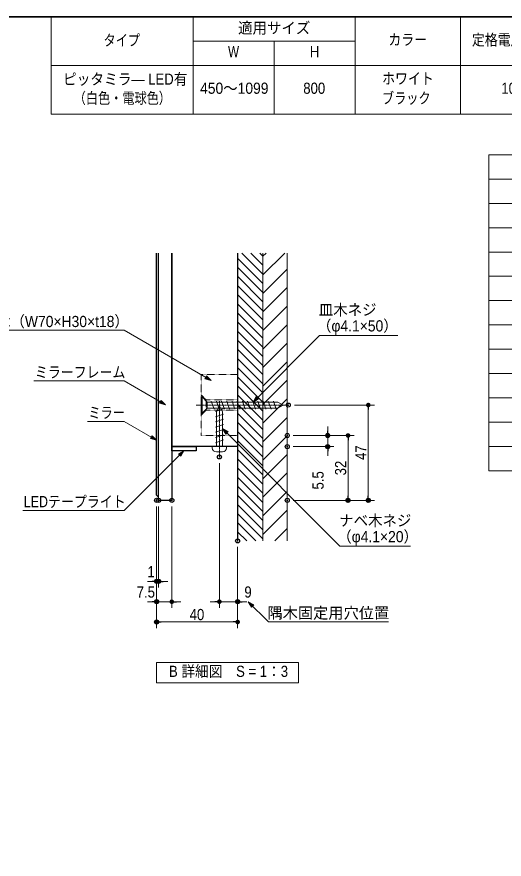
# Model space of a CAD drawing. Units: millimetres, scale not verified, with parts at other scales. Extents: x -4547 to 4547, y -2284 to 2284.
# Drawn here: x -736 to 467, y 0 to 2078 of the extents above; entities that cross this region are included whole.
import ezdxf
from ezdxf.enums import TextEntityAlignment as Align

# ---------------------------------------------------------------- set-up
doc = ezdxf.new("R2010")
doc.units = ezdxf.units.MM
doc.header["$LTSCALE"] = 20
doc.header["$PDMODE"] = 32
doc.header["$PDSIZE"] = 10
doc.linetypes.add('USER1', pattern=[0.8, 0.5, -0.3])
doc.linetypes.add('USER2', pattern=[2.91, 1.76, -0.4, 0.35, -0.4])
for name, color, linetype, lineweight in [('0-0_1図面枠', 7, 'Continuous', 20), ('0-1_3一般', 7, 'Continuous', 15), ('0-2_2寸法-1', 7, 'Continuous', 15), ('0-3_0', 7, 'Continuous', 25), ('0-5_2寸法-2', 7, 'Continuous', 15), ('0-6_2寸法-3', 7, 'Continuous', 15)]:
    doc.layers.add(name, color=color, linetype=linetype, lineweight=lineweight)
doc.layers.add('0-4_Defpoints', color=7, linetype='Continuous')
doc.styles.add('ＭＳ Ｐゴシック', font='')
doc.styles.get('ＭＳ Ｐゴシック').set_extended_font_data('MS PGothic')

# ---------------------------------------------------------------- blocks, each defined once
blk = doc.blocks.new('グループ-61')
at = {"layer": '0-1_3一般', "linetype": 'USER2'}
blk.add_line((22100, 22600), (22100, 19840), dxfattribs=at)
at = {"layer": '0-1_3一般'}
for p, q in [((22300, 22214.3), (21900, 22077.9)), ((22100, 22350), (21950, 22090.2)), ((21950, 20350), (21950, 22090.2)), ((22100, 22350), (22250, 22090.2)), ((22250, 20350), (22250, 22090.2)), ((22300, 21958.7), (21900, 21822.3)), ((22300, 21703.1), (21900, 21566.7)), ((22300, 21447.4), (21900, 21311)), ((22300, 21191.8), (21900, 21055.4)), ((22300, 20936.2), (21900, 20799.8)), ((22300, 20680.6), (21900, 20544.2)), ((21750, 20350), (22450, 20350)), ((21750, 20300), (21750, 20350)), ((21750, 20350), (21750, 20290)), ((21950, 20090), (22260, 20090)), ((22450, 20350), (22450, 20290))]:
    blk.add_line(p, q, dxfattribs=at)
for centre, start, end in [((21950, 20290), 180, 270), ((22250, 20290), 270, 0)]:
    blk.add_arc(centre, 200, start, end, dxfattribs=at)
blk = doc.blocks.new('グループ-62')
at = {"layer": '0-1_3一般'}
for p, q in [((21200, 22800), (21250, 22800)), ((21200, 22800), (21200, 22000)), ((21250, 22800), (21250, 22000)), ((21250, 22800), (21500, 22550)), ((21500, 22550), (24990.2, 22550)), ((21836.2, 22200), (21699.8, 22600)), ((22091.8, 22200), (21955.4, 22600)), ((22347.4, 22200), (22211, 22600)), ((22603.1, 22200), (22466.7, 22600)), ((22858.7, 22200), (22722.3, 22600)), ((23114.3, 22200), (22977.9, 22600)), ((23369.9, 22200), (23233.5, 22600)), ((23625.5, 22200), (23489.1, 22600)), ((23881.1, 22200), (23744.7, 22600)), ((24136.7, 22200), (24000.4, 22600)), ((24392.4, 22200), (24256, 22600)), ((24648, 22200), (24511.6, 22600)), ((24903.6, 22200), (24767.2, 22600)), ((25250, 22400), (24990.2, 22550)), ((21500, 22250), (24990.2, 22250)), ((25250, 22400), (24990.2, 22250)), ((21200, 22000), (21250, 22000))]:
    blk.add_line(p, q, dxfattribs=at)
at = {"layer": '0-1_3一般', "linetype": 'USER2'}
blk.add_line((20950, 22400), (25500, 22400), dxfattribs=at)
at = {"layer": '0-1_3一般'}
blk.add_lwpolyline([(21250, 22000), (21500, 22250), (21500, 22550)], dxfattribs=at)
blk = doc.blocks.new('グループ-63')
at = {"layer": '0-1_3一般', "linetype": 'USER1'}
blk.add_line((21450, 22650), (23000, 22650), dxfattribs=at)
blk.add_lwpolyline([(21200, 23900), (23000, 23900), (23000, 20900), (21200, 20900)], close=True, dxfattribs=at)
for points in [[(21200, 22900), (21450, 22650), (21450, 22150)], [(21200, 21900), (21450, 22150), (23000, 22150)]]:
    blk.add_lwpolyline(points, dxfattribs=at)
blk = doc.blocks.new('グループ-64')
at = {"layer": '0-1_3一般', "lineweight": 30}
blk.add_line((23000, 29900), (23000, 15700), dxfattribs=at)
at = {"layer": '0-1_3一般'}
for p, q in [((23000, 29650), (24250, 28400)), ((23200, 29900), (24250, 28850)), ((23650, 29900), (24250, 29300)), ((24100, 29900), (24250, 29750)), ((24250, 29900), (24250, 15700)), ((25450, 29900), (25450, 15700)), ((23000, 29200), (24250, 27950)), ((23000, 28750), (24250, 27500)), ((23000, 28300), (24250, 27050)), ((23000, 27850), (24250, 26600)), ((23000, 27400), (24250, 26150)), ((23000, 26950), (24250, 25700)), ((23000, 26500), (24250, 25250)), ((23000, 26050), (24250, 24800)), ((23000, 25600), (24250, 24350)), ((23000, 25150), (24250, 23900)), ((23000, 24700), (24250, 23450)), ((23000, 24250), (24250, 23000)), ((23000, 23800), (24250, 22550)), ((23000, 23350), (24250, 22100)), ((23000, 22900), (24250, 21650)), ((23000, 22450), (24250, 21200)), ((23000, 22000), (24250, 20750)), ((23000, 21550), (24250, 20300)), ((23000, 21100), (24250, 19850)), ((23000, 20650), (24250, 19400)), ((23000, 20200), (24250, 18950)), ((23000, 19750), (24250, 18500)), ((23000, 19300), (24250, 18050)), ((23000, 18850), (24250, 17600)), ((23000, 18400), (24250, 17150)), ((23000, 17950), (24250, 16700)), ((23000, 17500), (24250, 16250)), ((23000, 17050), (24250, 15800)), ((23000, 16600), (23900, 15700)), ((23000, 16150), (23450, 15700))]:
    blk.add_line(p, q, dxfattribs=at)
at = {"layer": '0-1_3一般', "lineweight": 5}
for p, q in [((24250, 29736.4), (24413.6, 29900)), ((24250, 28822), (25328, 29900)), ((24250, 27907.6), (25450, 29107.6)), ((24250, 26993.2), (25450, 28193.2)), ((24250, 26078.8), (25450, 27278.8)), ((24250, 25164.4), (25450, 26364.4)), ((24250, 24250), (25450, 25450)), ((24250, 23335.6), (25450, 24535.6)), ((24250, 22421.2), (25450, 23621.2)), ((24250, 21506.8), (25450, 22706.8)), ((24250, 20592.4), (25450, 21792.4)), ((24250, 19678), (25450, 20878)), ((24250, 18763.6), (25450, 19963.6)), ((24250, 17849.2), (25450, 19049.2)), ((24250, 16934.8), (25450, 18134.8)), ((24250, 16020.4), (25450, 17220.4)), ((24844, 15700), (25450, 16306))]:
    blk.add_line(p, q, dxfattribs=at)
blk = doc.blocks.new('グループ-65')
at = {"layer": '0-1_3一般', "lineweight": 30}
for points in [[(19100, 17850), (19000, 17950), (19000, 29900)], [(19750, 29900), (19750, 17700), (19100, 17700), (19100, 29900)], [(23000, 29900), (23000, 20350), (19750, 20350), (19750, 29900)]]:
    blk.add_lwpolyline(points, dxfattribs=at)
blk.add_lwpolyline([(19750, 20350), (20950, 20350), (20950, 20150), (19750, 20150)], close=True, dxfattribs=at)
at = {"layer": '0-1_3一般'}
for name in ['グループ-64', 'グループ-63', 'グループ-62', 'グループ-61']:
    blk.add_blockref(name, (0, 0), dxfattribs=at)
blk = doc.blocks.new('_Dot')
at = {"layer": '0-3_0'}
blk.add_line((-10, 0), (-20, 0), dxfattribs=at)
for points in [[(0, 0), (-10, 0), (-9.92, 1.25)], [(0, 0), (-9.92, -1.25), (-10, 0)], [(0, 0), (-9.92, 1.25), (-9.69, 2.49)], [(0, 0), (-9.69, -2.49), (-9.92, -1.25)], [(0, 0), (-9.69, 2.49), (-9.3, 3.68)], [(0, 0), (-9.3, -3.68), (-9.69, -2.49)], [(0, 0), (-9.3, 3.68), (-8.76, 4.82)], [(0, 0), (-8.76, -4.82), (-9.3, -3.68)], [(0, 0), (-8.76, 4.82), (-8.09, 5.88)], [(0, 0), (-8.09, -5.88), (-8.76, -4.82)], [(0, 0), (-8.09, 5.88), (-7.29, 6.85)], [(0, 0), (-7.29, -6.85), (-8.09, -5.88)], [(0, 0), (-7.29, 6.85), (-6.37, 7.71)], [(0, 0), (-6.37, -7.71), (-7.29, -6.85)], [(0, 0), (-6.37, 7.71), (-5.36, 8.44)], [(0, 0), (-5.36, -8.44), (-6.37, -7.71)], [(0, 0), (-5.36, 8.44), (-4.26, 9.05)], [(0, 0), (-4.26, -9.05), (-5.36, -8.44)], [(0, 0), (-4.26, 9.05), (-3.09, 9.51)], [(0, 0), (-3.09, -9.51), (-4.26, -9.05)], [(0, 0), (-3.09, 9.51), (-1.87, 9.82)], [(0, 0), (-1.87, -9.82), (-3.09, -9.51)], [(0, 0), (-1.87, 9.82), (-0.63, 9.98)], [(0, 0), (-0.63, -9.98), (-1.87, -9.82)], [(0, 0), (-0.63, 9.98), (0.63, 9.98)], [(0, 0), (0.63, -9.98), (-0.63, -9.98)], [(0, 0), (0.63, 9.98), (1.87, 9.82)], [(0, 0), (1.87, 9.82), (3.09, 9.51)], [(0, 0), (3.09, 9.51), (4.26, 9.05)], [(0, 0), (4.26, 9.05), (5.36, 8.44)], [(0, 0), (5.36, 8.44), (6.37, 7.71)], [(0, 0), (6.37, 7.71), (7.29, 6.85)], [(0, 0), (7.29, 6.85), (8.09, 5.88)], [(0, 0), (8.09, 5.88), (8.76, 4.82)], [(0, 0), (8.76, 4.82), (9.3, 3.68)], [(0, 0), (9.3, 3.68), (9.69, 2.49)], [(0, 0), (9.69, 2.49), (9.92, 1.25)], [(0, 0), (9.92, 1.25), (10, 0)], [(0, 0), (1.87, -9.82), (0.63, -9.98)], [(0, 0), (3.09, -9.51), (1.87, -9.82)], [(0, 0), (4.26, -9.05), (3.09, -9.51)], [(0, 0), (5.36, -8.44), (4.26, -9.05)], [(0, 0), (6.37, -7.71), (5.36, -8.44)], [(0, 0), (7.29, -6.85), (6.37, -7.71)], [(0, 0), (8.09, -5.88), (7.29, -6.85)], [(0, 0), (8.76, -4.82), (8.09, -5.88)], [(0, 0), (9.3, -3.68), (8.76, -4.82)], [(0, 0), (9.69, -2.49), (9.3, -3.68)], [(0, 0), (9.92, -1.25), (9.69, -2.49)], [(0, 0), (10, 0), (9.92, -1.25)]]:
    blk.add_solid(points, dxfattribs=at)
blk = doc.blocks.new('グループ-66')
at = {"layer": '0-0_1図面枠', "lineweight": 15}
for p, q in [((20800, 41550), (20800, 36750)), ((28800, 41550), (28800, 36750)), ((34000, 41550), (34000, 36750)), ((39200, 41550), (39200, 36750)), ((44400, 41550), (44400, 36750)), ((49600, 41550), (49600, 36750)), ((54800, 41550), (54800, 36750)), ((20800, 40350), (28800, 40350)), ((24800, 40350), (24800, 36750)), ((13800, 39150), (60000, 39150))]:
    blk.add_line(p, q, dxfattribs=at)
blk.add_lwpolyline([(13800, 41550), (60000, 41550), (60000, 36750), (13800, 36750)], close=True, dxfattribs=at)
at = {"layer": '0-0_1図面枠', "style": 'ＭＳ Ｐゴシック'}
for s, width, p in [('適用サイズ', 0.95, (23023.4, 40561.5)), ('タイプ', 0.8, (16380.9, 39956)), ('カラー', 0.85, (30441.8, 39986.2)), ('定格電圧（V）', 0.85, (34565.4, 39979.1)), ('周波数（Hz）', 0.8, (39970.1, 39981.8)), ('消費電力（W）', 0.85, (44926.5, 39980.6)), ('定格寿命（H）', 0.85, (55362.6, 39979.1)), ('W', 0.8, (22526.3, 39390.5)), ('H', 0.9, (26563.8, 39390.5)), ('ピッタミラ― LED有', 0.9, (14378.9, 38037.3)), ('ホワイト', 0.85, (30132.9, 38069)), ('4000K（白色）', 0.8, (49830.2, 38047.4)), ('450～1099', 0.95, (21147.4, 37589.2)), ('800', 0.9, (26242.4, 37589.2)), ('100', 0.9, (36020.8, 37589.2)), ('9＊22', 0.95, (46076.3, 37590.5)), ('40000', 0.9, (56477.8, 37589.2)), ('（白色・電球色）', 0.8, (14903.8, 37100.5)), ('ブラック', 0.8, (30126.8, 37100.3)), ('2700K（電球色）', 0.85, (49818.6, 37110.7))]:
    blk.add_text(s, height=550.3, dxfattribs=dict(at, width=width)).set_placement(p, align=Align.BOTTOM_LEFT)
for s, p in [('LED色温度', (50441.9, 39980.3)), ('50/60', (40872, 37586.2))]:
    blk.add_text(s, height=550.3, dxfattribs=at).set_placement(p, align=Align.BOTTOM_LEFT)
blk = doc.blocks.new('グループ-67')
at = {"layer": '0-0_1図面枠', "lineweight": 15}
for p, q in [((35400, 33550), (60000, 33550)), ((35400, 32350), (60000, 32350)), ((35400, 31150), (60000, 31150)), ((35400, 29950), (60000, 29950)), ((35400, 28750), (60000, 28750)), ((35400, 27550), (60000, 27550)), ((35400, 26350), (60000, 26350)), ((35400, 25150), (60000, 25150)), ((35400, 23950), (60000, 23950)), ((35400, 22750), (60000, 22750)), ((35400, 21550), (60000, 21550)), ((35400, 20350), (60000, 20350))]:
    blk.add_line(p, q, dxfattribs=at)
blk.add_lwpolyline([(35400, 34750), (60000, 34750), (60000, 19150), (35400, 19150)], close=True, dxfattribs=at)
blk = doc.blocks.new('グループ-68')
at = {"layer": '0-0_1図面枠', "lineweight": 15}
blk.add_line((40600, 34750), (40600, 19150), dxfattribs=at)
at = {"layer": '0-0_1図面枠'}
blk.add_blockref('グループ-67', (0, 0), dxfattribs=at)
blk = doc.blocks.new('グループ-2')
at = {"layer": '0-0_1図面枠', "lineweight": 35}
blk.add_lwpolyline([(-60000, 41550), (60000, 41550), (60000, -41550), (-60000, -41550)], close=True, dxfattribs=at)

msp = doc.modelspace()

# ---------------------------------------------------------------- linework, layer by layer
at = {"layer": '0-2_2寸法-1'}
for p, q in [((-50.63, 1120), (146.87, 1120)), ((131.87, 1108.74), (131.87, 896.26)), ((46.87, 1045), (96.87, 1045)), ((81.87, 1033.74), (81.87, 896.26)), ((-53.13, 885), (96.87, 885)), ((96.87, 885), (146.87, 885)), ((-390.63, 620), (-390.63, 570)), ((-190.63, 620), (-190.63, 570)), ((-201.88, 585), (-379.37, 585))]:
    msp.add_line(p, q, dxfattribs=at)
at = {"layer": '0-4_Defpoints'}
for p in [(-65.63, 1120), (-68.13, 1045), (31.87, 1045), (-68.13, 1017.5), (31.87, 1017.5), (-235.63, 992), (-390.63, 885), (-385.63, 885), (-353.13, 885), (-68.13, 885), (81.87, 885), (131.87, 885), (-190.63, 785), (-390.63, 685), (-385.63, 685), (-390.63, 635), (-190.63, 635), (-390.63, 585)]:
    msp.add_point(p, dxfattribs=at)
at = {"layer": '0-5_2寸法-2'}
for p, q in [((31.87, 1056.26), (31.87, 1067.51)), ((-53.13, 1045), (46.87, 1045)), ((31.87, 1045), (31.87, 1017.5)), ((-53.13, 1017.5), (46.87, 1017.5)), ((31.87, 1006.24), (31.87, 994.99)), ((-235.63, 977), (-235.63, 620)), ((-390.63, 870), (-390.63, 670)), ((-385.63, 870), (-385.63, 670)), ((-353.13, 870), (-353.13, 620)), ((-190.63, 770), (-190.63, 620)), ((-401.88, 685), (-413.14, 685)), ((-390.63, 685), (-385.63, 685)), ((-390.63, 670), (-390.63, 620)), ((-374.37, 685), (-363.11, 685)), ((-401.88, 635), (-413.14, 635)), ((-353.13, 635), (-390.63, 635)), ((-341.87, 635), (-330.61, 635)), ((-246.88, 635), (-258.14, 635)), ((-235.63, 635), (-190.63, 635)), ((-179.37, 635), (-168.11, 635))]:
    msp.add_line(p, q, dxfattribs=at)
at = {"layer": '0-6_2寸法-3'}
for points in [[(-831.2, 1304.33), (-470.63, 1304.33), (-256.2, 1180.53)], [(204.61, 1291.91), (11.87, 1291.91), (-152.54, 1127.5)], [(-694.03, 1179.45), (-470.63, 1179.45), (-368.43, 1120.45)], [(-560.91, 1079.45), (-470.63, 1079.45), (-390.63, 1033.26)], [(236.52, 772.09), (61.87, 772.09), (-228.13, 1062.09)], [(-721.24, 860), (-470.63, 860), (-323.13, 1007.5)], [(182.04, 585), (-114.3, 585), (-164.3, 635)]]:
    msp.add_lwpolyline(points, dxfattribs=at)
at = {"layer": '0-6_2寸法-3', "lineweight": 5}
for points in [[(-267.35, 1191.68), (-256.2, 1180.53), (-271.43, 1184.61)], [(-379.58, 1131.6), (-368.43, 1120.45), (-383.66, 1124.53)], [(-138.88, 1135.38), (-152.54, 1127.5), (-144.65, 1141.16)], [(-220, 1048.57), (-228.13, 1062.09), (-214.33, 1054.45)], [(-401.78, 1044.42), (-390.63, 1033.26), (-405.86, 1037.35)], [(-336.78, 999.62), (-323.13, 1007.5), (-331.01, 993.84)], [(-156.41, 621.34), (-164.3, 635), (-150.64, 627.12)]]:
    msp.add_lwpolyline(points, close=True, dxfattribs=at)
at = {"layer": '0-6_2寸法-3'}
msp.add_lwpolyline([(-390.63, 485), (-40.63, 485), (-40.63, 435), (-390.63, 435)], close=True, dxfattribs=at)
for points in [[(-267.35, 1191.68), (-271.43, 1184.61), (-256.2, 1180.53)], [(-379.58, 1131.6), (-383.66, 1124.53), (-368.43, 1120.45)], [(-138.88, 1135.38), (-144.65, 1141.16), (-152.54, 1127.5)], [(-220, 1048.57), (-214.33, 1054.45), (-228.13, 1062.09)], [(-401.78, 1044.42), (-405.86, 1037.35), (-390.63, 1033.26)], [(-336.78, 999.62), (-331.01, 993.84), (-323.13, 1007.5)], [(-156.41, 621.34), (-150.64, 627.12), (-164.3, 635)]]:
    msp.add_solid(points, dxfattribs=at)

# ---------------------------------------------------------------- block references
at = {"layer": '0-0_1図面枠', "xscale": 0.05, "yscale": 0.05}
for name in ['グループ-2', 'グループ-66', 'グループ-68']:
    msp.add_blockref(name, (-1340.63, 0), dxfattribs=at)
at = {"layer": '0-1_3一般', "xscale": 0.05, "yscale": 0.05}
msp.add_blockref('グループ-65', (-1340.63, 0), dxfattribs=at)
at = {"layer": '0-2_2寸法-1', "xscale": 0.5627563, "yscale": 0.5627563}
for p, rotation in [((131.87, 1120), 90), ((81.87, 1045), 90), ((81.87, 885), 270), ((131.87, 885), 270), ((-390.63, 585), 180)]:
    msp.add_blockref('_Dot', p, dxfattribs=dict(at, rotation=rotation))
msp.add_blockref('_Dot', (-190.63, 585), dxfattribs=at)
at = {"layer": '0-5_2寸法-2', "xscale": 0.5627563, "yscale": 0.5627563}
for p, rotation in [((31.87, 1045), 270), ((31.87, 1017.5), 90), ((-385.63, 685), 180), ((-353.13, 635), 180), ((-190.63, 635), 180)]:
    msp.add_blockref('_Dot', p, dxfattribs=dict(at, rotation=rotation))
for p in [(-390.63, 685), (-390.63, 635), (-235.63, 635)]:
    msp.add_blockref('_Dot', p, dxfattribs=at)

# ---------------------------------------------------------------- texts
at = {"layer": '0-2_2寸法-1', "style": 'ＭＳ Ｐゴシック', "width": 0.9}
for s, p in [('47', (135.67, 984.56)), ('32', (85.67, 946.56))]:
    msp.add_text(s, height=27.57, rotation=90, dxfattribs=at).set_placement(p, align=Align.BOTTOM_LEFT)
msp.add_text('40', height=27.57, dxfattribs=at).set_placement((-309.07, 581.28), align=Align.BOTTOM_LEFT)
at = {"layer": '0-5_2寸法-2', "style": 'ＭＳ Ｐゴシック', "width": 0.9}
msp.add_text('5.5', height=27.57, rotation=90, dxfattribs=at).set_placement((30.02, 911.69), align=Align.BOTTOM_LEFT)
for s, p in [('1', (-413.32, 686.86)), ('7.5', (-439.85, 636.86)), ('9', (-174, 636.86))]:
    msp.add_text(s, height=27.57, dxfattribs=at).set_placement(p, align=Align.BOTTOM_LEFT)
at = {"layer": '0-6_2寸法-3', "style": 'ＭＳ Ｐゴシック'}
for s, height, width, p in [('皿木ネジ', 27.51, 0.95, (9.72, 1333.12)), ('隅木（W70×H30×t18）', 27.57, 0.95, (-822.91, 1304.05)), ('（φ4.1×50）', 27.57, 0.95, (5.25, 1293.24)), ('ミラーフレーム', 27.51, 0.85, (-691.06, 1179.18)), ('ミラー', 27.51, 0.8, (-558.96, 1079.18)), ('LEDテープライト', 27.57, 0.85, (-718.49, 859.73)), ('ナベ木ネジ', 27.51, 0.95, (60, 813.3)), ('（φ4.1×20）', 27.57, 0.95, (55.25, 773.42)), ('B 詳細図\u3000S = 1：3', 27.51, 0.9, (-360.09, 441.24))]:
    msp.add_text(s, height=height, dxfattribs=dict(at, width=width)).set_placement(p, align=Align.BOTTOM_LEFT)
msp.add_text('隅木固定用穴位置', height=27.57, dxfattribs=at).set_placement((-117.19, 585.16), align=Align.BOTTOM_LEFT)

doc.saveas('drawing.dxf')
